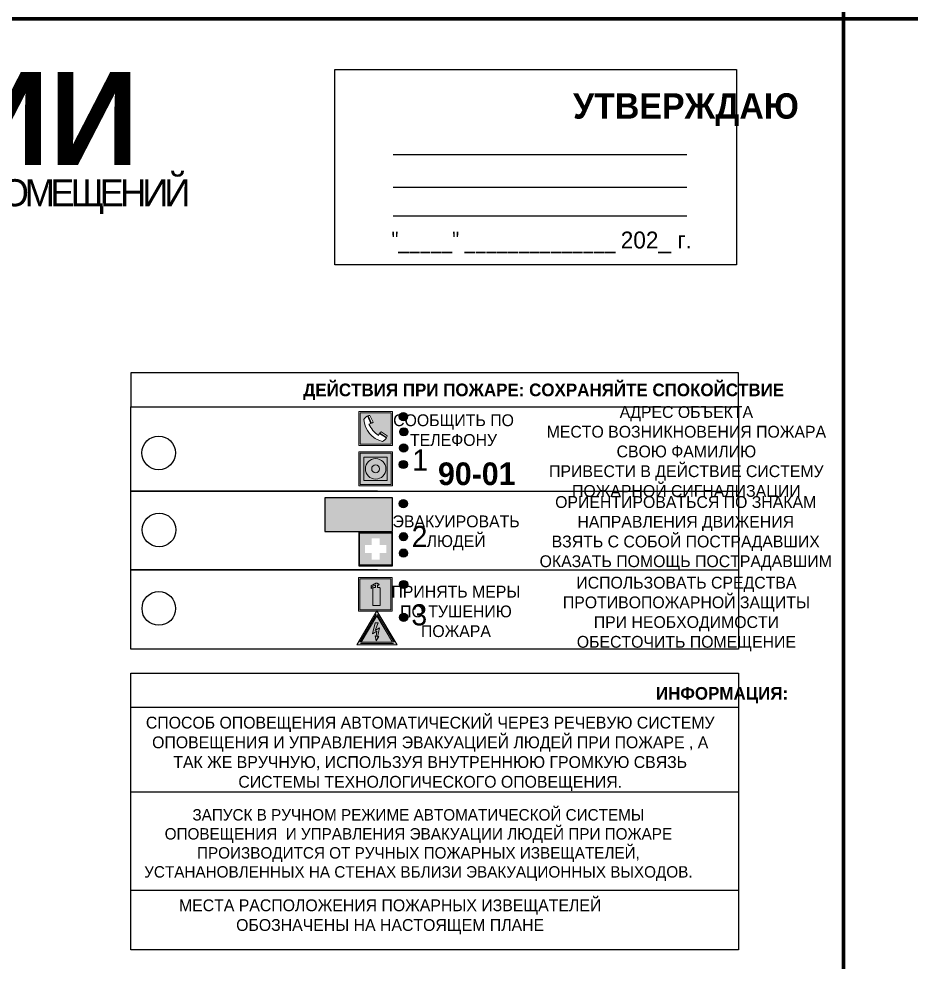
# Model space of a CAD drawing. Header units: millimetres. Extents: x 13810 to 67229, y 12374 to 21950.
# Drawn here: x 38326.4 to 38537.5, y 18863.2 to 19086.4 of the extents above; entities that cross this region are included whole.
import ezdxf

# ---------------------------------------------------------------- set-up
doc = ezdxf.new("R2010")
doc.units = ezdxf.units.MM
doc.styles.add('обычный', font='arial.ttf')

# ---------------------------------------------------------------- blocks, each defined once
blk = doc.blocks.new('A$C3E6D3DDE')
at = {"lineweight": 5}
h = blk.add_hatch(color=40, dxfattribs=at)
h.paths.add_polyline_path([(24.1, 1.45), (16.46, -11.35), (31.74, -11.35)])
h.paths.add_polyline_path([(24.09, -0.46), (30.03, -10.41), (18.14, -10.41)], flags=16)
h.paths.add_polyline_path([(24.54, -3.08), (23.41, -6.02), (25.13, -5.01), (24.33, -8.5), (24.82, -8.27), (23.79, -9.86), (23.4, -8.04), (23.8, -8.43), (24.04, -6.29), (22.39, -7.25), (23.44, -3.08)], flags=0)
h = blk.add_hatch(color=256, dxfattribs=at)
h.paths.add_polyline_path([(24.37, 0.03, 0.567511), (23.82, 0.03), (17.59, -10.4, 0.582454), (17.86, -10.88), (30.32, -10.88, 0.582149), (30.6, -10.4)])
h.paths.add_polyline_path([(24.09, -0.46), (18.14, -10.41), (30.03, -10.41)], flags=16)
h.paths.add_polyline_path([(24.54, -3.08), (23.41, -6.02), (25.13, -5.01), (24.33, -8.5), (24.82, -8.27), (23.79, -9.86), (23.4, -8.04), (23.8, -8.43), (24.04, -6.29), (22.39, -7.25), (23.44, -3.08)], flags=0)
h = blk.add_hatch(color=40, dxfattribs=at)
h.paths.add_polyline_path([(24.09, -0.46), (18.14, -10.41), (30.03, -10.41)])
h.paths.add_polyline_path([(24.82, -8.27), (23.79, -9.86), (23.4, -8.04), (23.8, -8.43), (24.04, -6.29), (22.39, -7.25), (23.44, -3.08), (24.54, -3.08), (23.41, -6.02), (25.13, -5.01), (24.33, -8.5)], flags=16)
at = {"color": 40, "lineweight": 5}
for p, q in [((16.46, -11.35), (24.1, 1.45)), ((24.1, 1.45), (31.74, -11.35))]:
    blk.add_line(p, q, dxfattribs=at)
at = {"lineweight": 5}
for p, q in [((17.59, -10.4), (23.82, 0.03)), ((24.37, 0.03), (30.6, -10.4)), ((18.14, -10.41), (24.09, -0.46)), ((23.44, -3.08), (22.39, -7.25)), ((23.41, -6.02), (24.54, -3.08)), ((24.54, -3.08), (23.44, -3.08)), ((24.09, -0.46), (30.03, -10.41)), ((22.39, -7.25), (24.04, -6.29)), ((25.13, -5.01), (23.41, -6.02)), ((24.04, -6.29), (23.8, -8.43)), ((24.33, -8.5), (25.13, -5.01)), ((18.14, -10.41), (30.03, -10.41)), ((23.8, -8.43), (23.4, -8.04)), ((23.4, -8.04), (23.79, -9.86)), ((23.79, -9.86), (24.82, -8.27)), ((24.82, -8.27), (24.33, -8.5)), ((17.86, -10.88), (30.32, -10.88))]:
    blk.add_line(p, q, dxfattribs=at)
at = {"color": 50, "lineweight": 5}
blk.add_line((31.74, -11.35), (16.46, -11.35), dxfattribs=at)
blk = doc.blocks.new('A$C456E1F9C')
at = {"lineweight": 5}
h = blk.add_hatch(color=242, dxfattribs=at)
h.paths.add_polyline_path([(0.51, -1.47), (0.51, -13.26), (12.29, -13.26), (12.29, -1.47)])
h.paths.add_polyline_path([(5.42, -4.95, -0.254479), (4.78, -5.4), (3.52, -2.53, -0.209735), (4.23, -2.4)], flags=16)
h.paths.add_polyline_path([(8.53, -8.6), (10.87, -10.17), (10.54, -10.76), (8.03, -9.13, -0.192251)], flags=16)
h.paths.add_polyline_path([(4.61, -5.49, 0.005518), (3.87, -5.72, 0.128647), (7.49, -10.01, 0.00809), (7.83, -9.33), (10.47, -10.97, -0.16736), (8.99, -12.25, -0.327862), (1.95, -3.95, -0.166952), (3.36, -2.62)], flags=16)
at = {"color": 242, "lineweight": 5}
for p, q in [((0, -13.77), (0, -0.97)), ((12.8, -0.97), (0, -0.97)), ((4.61, -5.49), (3.36, -2.62)), ((3.52, -2.53), (4.78, -5.4)), ((4.23, -2.4), (5.42, -4.95)), ((12.8, -13.77), (12.8, -0.97)), ((7.83, -9.33), (10.47, -10.97)), ((8.03, -9.13), (10.54, -10.76)), ((10.81, -10.12), (8.53, -8.6)), ((10.54, -10.76), (10.8, -10.3)), ((10.8, -10.3), (10.81, -10.12)), ((0, -13.77), (12.8, -13.77))]:
    blk.add_line(p, q, dxfattribs=at)
blk.add_lwpolyline([(0.51, -1.47), (12.29, -1.47), (12.29, -13.26), (0.51, -13.26)], close=True, dxfattribs=at)
for centre, radius, start, end in [((4.59, -5.34), 2.99, 114.2845, 152.1974), ((4.02, -3.27), 0.891, 76.3284, 123.7092), ((11.12, -3.31), 9.19, 183.9915, 256.6009), ((14.98, -39.1), 35.17, 107.1487, 108.4135), ((13.86, -0.94), 11.08, 205.5536, 234.8762), ((4.68, -4.59), 0.824, 276.9621, 334.0723), ((-13.31, 0.8), 23.44, 332.5487, 334.4027), ((8.94, -9.5), 0.989, 114.4092, 157.9388), ((7.87, -9.46), 3, 291.9291, 329.9329)]:
    blk.add_arc(centre, radius, start, end, dxfattribs=at)
blk = doc.blocks.new('A$C54414219')
at = {"true_color": 0xffffff}
h = blk.add_hatch(color=7, dxfattribs=at)
h.paths.add_polyline_path([(2.39, -9.45), (2.39, -18.3), (11.23, -18.3), (11.23, -9.45)], flags=0)
h.paths.add_polyline_path([(10.71, -13.87, -1), (2.92, -13.87, -1)], flags=0)
h.paths.add_polyline_path([(8.3, -13.87, -1), (5.33, -13.87, -1)], flags=0)
h.paths.add_polyline_path([(0.41, -7.47), (0.41, -20.27), (13.21, -20.27), (13.21, -7.47)])
h.paths.add_polyline_path([(0.92, -19.77), (12.71, -19.77), (12.71, -7.98), (0.92, -7.98)], flags=16)
h.paths.add_polyline_path([(11.23, -9.45), (11.23, -18.3), (2.39, -18.3), (2.39, -9.45)], flags=0)
at = {"lineweight": 5}
h = blk.add_hatch(color=242, dxfattribs=at)
h.paths.add_polyline_path([(12.71, -7.98), (0.92, -7.98), (0.92, -19.77), (12.71, -19.77)])
h.paths.add_polyline_path([(11.23, -18.3), (2.39, -18.3), (2.39, -9.45), (11.23, -9.45)], flags=16)
h.paths.add_polyline_path([(10.71, -13.87, -1), (2.92, -13.87, -1)], flags=0)
h.paths.add_polyline_path([(8.3, -13.87, -1), (5.33, -13.87, -1)], flags=0)
at = {"true_color": 0xffffff}
h = blk.add_hatch(color=7, dxfattribs=at)
h.paths.add_polyline_path([(2.39, -9.45), (2.39, -18.3), (11.23, -18.3), (11.23, -9.45)])
h.paths.add_polyline_path([(10.71, -13.87, -1), (2.92, -13.87, -1)], flags=16)
h.paths.add_polyline_path([(8.3, -13.87, -1), (5.33, -13.87, -1)], flags=0)
at = {"lineweight": 5}
h = blk.add_hatch(color=242, dxfattribs=at)
h.paths.add_polyline_path([(2.92, -13.87, 1), (10.71, -13.87, 1)])
h.paths.add_polyline_path([(8.3, -13.87, -1), (5.33, -13.87, -1)], flags=16)
at = {"color": 242, "lineweight": 5}
for p, q in [((0.41, -20.27), (0.41, -7.47)), ((0.41, -7.47), (13.21, -7.47)), ((0.41, -7.47), (13.21, -7.47)), ((13.21, -20.27), (13.21, -7.47)), ((0.41, -20.27), (13.21, -20.27))]:
    blk.add_line(p, q, dxfattribs=at)
for points in [[(0.92, -7.98), (12.71, -7.98), (12.71, -19.77), (0.92, -19.77)], [(2.39, -9.45), (11.23, -9.45), (11.23, -18.3), (2.39, -18.3)]]:
    blk.add_lwpolyline(points, close=True, dxfattribs=at)
for radius in [3.89, 1.49]:
    blk.add_circle((6.81, -13.87), radius, dxfattribs=at)
blk = doc.blocks.new('A$C32E8229D')
at = {"true_color": 0xffffff}
blk.add_hatch(color=7, dxfattribs=at).paths.add_polyline_path([(0, 0), (0, -8), (16, -8), (16, 0)])
h = blk.add_hatch(color=126)
h.paths.add_polyline_path([(0.2, -0.2), (15.8, -0.2), (15.8, -7.8), (0.2, -7.8)])
h.paths.add_polyline_path([(13.49, -2.05), (12.08, -2.05), (11.37, -2.63, 0.162397), (11.29, -2.84), (11.29, -3.63), (10.35, -3.63), (10.35, -4.05), (11.68, -4.05), (11.68, -3.48), (12.26, -4.28), (11.29, -5.1), (11.29, -6.78), (11.85, -6.78), (11.85, -5.44), (12.8, -4.64), (12.8, -5.94), (14.46, -5.94), (14.46, -5.39), (13.45, -5.39), (13.45, -3.97), (12.46, -2.59), (13.15, -2.59), (13.69, -3.34), (14.18, -3)], flags=16)
h.paths.add_polyline_path([(10.74, -1.82, 1), (11.8, -1.82, 1)], flags=16)
h.paths.add_polyline_path([(9.39, -3.59), (5.99, -3.59), (6.56, -3.03), (5.91, -3.03), (5.1, -3.83), (5.91, -4.64), (6.56, -4.64), (5.99, -4.09), (9.39, -4.09)], flags=16)
h.paths.add_polyline_path([(4.29, -1.08), (1.72, -1.08), (1.72, -6.6), (4.29, -6.6)], flags=16)
at = {"color": 126}
blk.add_lwpolyline([(16, -8), (0, -8), (0, 0), (16, 0)], close=True, dxfattribs=at)
blk = doc.blocks.new('A$C18900ED3')
h = blk.add_hatch(color=126)
h.paths.add_polyline_path([(-0.18, -0.18), (-7.02, -0.18), (-7.02, -7.02), (-0.18, -7.02)])
h.paths.add_polyline_path([(-5.89, -4.46), (-5.89, -2.77), (-4.46, -2.77), (-4.46, -1.31), (-2.77, -1.31), (-2.77, -2.77), (-1.33, -2.77), (-1.33, -4.46), (-2.77, -4.46), (-2.77, -5.89), (-4.46, -5.89), (-4.46, -4.46)], flags=16)
at = {"color": 126}
for p, q in [((-7.2, 0), (-7.2, -7.2)), ((0, 0), (-7.2, 0)), ((0, -7.2), (0, 0)), ((-7.02, -7.02), (-7.02, -0.18)), ((-7.02, -0.18), (-0.18, -0.18)), ((-0.18, -0.18), (-0.18, -7.02)), ((-7.2, -7.2), (0, -7.2)), ((-0.18, -7.02), (-7.02, -7.02))]:
    blk.add_line(p, q, dxfattribs=at)
blk = doc.blocks.new('A$C3AD82952')
at = {"true_color": 0xf5f5ff}
h = blk.add_hatch(color=7, dxfattribs=at)
h.dxf.hatch_style = 1
h.paths.add_polyline_path([(8.21, 8.73, 0.414214), (7.89, 9.05), (7.22, 9.05), (7.22, 9.92), (7.59, 9.92, 1), (7.57, 10.36), (7.22, 10.36), (7.22, 10.6), (6.43, 10.6), (6.43, 10.36), (6.01, 10.36), (4.74, 9.59), (4.74, 8.69), (4.98, 8.73), (4.98, 9.26), (6.12, 9.91), (6.43, 9.91), (6.43, 9.05), (5.76, 9.05, 0.414214), (5.44, 8.73), (5.44, 2.2), (8.21, 2.2)], flags=0)
h.paths.add_polyline_path([(12.8, 12.8), (0, 12.8), (0, 0), (12.8, 0)])
h.paths.add_polyline_path([(0.51, 12.29), (12.29, 12.29), (12.29, 0.51), (0.51, 0.51)], flags=16)
h.paths.add_polyline_path([(4.74, 9.59), (6.01, 10.36), (6.43, 10.36), (6.43, 10.6), (7.22, 10.6), (7.22, 10.36), (7.59, 10.36, -0.94586), (7.59, 9.92), (7.22, 9.92), (7.22, 9.05), (7.89, 9.05, -0.414214), (8.21, 8.73), (8.21, 2.2), (5.44, 2.2), (5.44, 8.73, -0.414214), (5.76, 9.05), (6.43, 9.05), (6.43, 9.91), (6.12, 9.91), (4.98, 9.26), (4.98, 8.73), (4.74, 8.69)], flags=0)
h = blk.add_hatch(color=242)
h.dxf.hatch_style = 1
h.paths.add_polyline_path([(12.29, 12.29), (0.51, 12.29), (0.51, 0.51), (12.29, 0.51)])
h.paths.add_polyline_path([(4.74, 8.69), (4.74, 9.59), (6.01, 10.36), (6.43, 10.36), (6.43, 10.6), (7.22, 10.6), (7.22, 10.36), (7.59, 10.36, -0.94586), (7.59, 9.92), (7.22, 9.92), (7.22, 9.05), (7.89, 9.05, -0.414214), (8.21, 8.73), (8.21, 2.2), (5.44, 2.2), (5.44, 8.73, -0.414214), (5.76, 9.05), (6.43, 9.05), (6.43, 9.91), (6.12, 9.91), (4.98, 9.26), (4.98, 8.73)], flags=16)
h = blk.add_hatch(color=7, dxfattribs=at)
h.dxf.hatch_style = 1
h.paths.add_polyline_path([(8.21, 8.73, 0.414214), (7.89, 9.05), (7.22, 9.05), (7.22, 9.92), (7.59, 9.92, 1), (7.57, 10.36), (7.22, 10.36), (7.22, 10.6), (6.43, 10.6), (6.43, 10.36), (6.01, 10.36), (4.74, 9.59), (4.74, 8.69), (4.98, 8.73), (4.98, 9.26), (6.12, 9.91), (6.43, 9.91), (6.43, 9.05), (5.76, 9.05, 0.414214), (5.44, 8.73), (5.44, 2.2), (8.21, 2.2)])
at = {"color": 242, "lineweight": 5}
for p, q in [((0, 0), (0, 12.8)), ((0, 12.8), (12.8, 12.8)), ((12.8, 0), (12.8, 12.8)), ((6.01, 10.36), (4.74, 9.59)), ((4.74, 9.59), (4.74, 8.69)), ((4.74, 8.69), (4.98, 8.73)), ((4.98, 9.26), (6.12, 9.91)), ((4.98, 8.73), (4.98, 9.26)), ((5.44, 2.2), (5.44, 8.73)), ((5.76, 9.05), (6.43, 9.05)), ((6.01, 10.36), (6.43, 10.36)), ((6.12, 9.91), (6.43, 9.91)), ((7.22, 10.6), (6.43, 10.6)), ((6.43, 10.6), (6.43, 10.36)), ((6.43, 9.91), (6.43, 9.05)), ((7.22, 10.36), (7.22, 10.6)), ((7.59, 10.36), (7.22, 10.36)), ((7.22, 9.05), (7.22, 9.92)), ((7.59, 9.92), (7.22, 9.92)), ((7.89, 9.05), (7.22, 9.05)), ((8.21, 2.2), (8.21, 8.73)), ((0, 0), (12.8, 0)), ((5.44, 2.2), (8.21, 2.2))]:
    blk.add_line(p, q, dxfattribs=at)
blk.add_lwpolyline([(0.51, 12.29), (12.29, 12.29), (12.29, 0.51), (0.51, 0.51)], close=True, dxfattribs=at)
for centre, radius, start, end in [((5.76, 8.73), 0.32, 90, 180), ((7.58, 10.14), 0.223, 273.1875, 86.8125), ((7.89, 8.73), 0.32, 0, 90)]:
    blk.add_arc(centre, radius, start, end, dxfattribs=at)

msp = doc.modelspace()

# ---------------------------------------------------------------- hatches: boundary and pattern name
at = {"lineweight": 0}
h = msp.add_hatch(color=256, dxfattribs=at)
h.dxf.hatch_style = 1
h.paths.add_polyline_path([(38416.39, 18992.27, 1), (38418.32, 18992.27, 1)])
h = msp.add_hatch(color=256, dxfattribs=at)
h.dxf.hatch_style = 1
h.paths.add_polyline_path([(38416.5, 18988.69, 1), (38418.43, 18988.69, 1)])
h = msp.add_hatch(color=256, dxfattribs=at)
h.dxf.hatch_style = 1
h.paths.add_polyline_path([(38416.46, 18984.88, 1), (38418.39, 18984.88, 1)])
h = msp.add_hatch(color=256, dxfattribs=at)
h.dxf.hatch_style = 1
h.paths.add_polyline_path([(38416.38, 18980.95, 1), (38418.31, 18980.95, 1)])
h = msp.add_hatch(color=256, dxfattribs=at)
h.dxf.hatch_style = 1
h.paths.add_polyline_path([(38416.39, 18971.68, 1), (38418.32, 18971.68, 1)])
h = msp.add_hatch(color=256, dxfattribs=at)
h.dxf.hatch_style = 1
h.paths.add_polyline_path([(38416.43, 18963.9, 1), (38418.36, 18963.9, 1)])
h = msp.add_hatch(color=256, dxfattribs=at)
h.dxf.hatch_style = 1
h.paths.add_polyline_path([(38416.42, 18960, 1), (38418.35, 18960, 1)])
h = msp.add_hatch(color=256, dxfattribs=at)
h.dxf.hatch_style = 1
h.paths.add_polyline_path([(38416.48, 18952.58, 1), (38418.41, 18952.58, 1)])
h = msp.add_hatch(color=256, dxfattribs=at)
h.dxf.hatch_style = 1
h.paths.add_polyline_path([(38416.48, 18944.81, 1), (38418.42, 18944.81, 1)])

# ---------------------------------------------------------------- linework, layer by layer
at = {"color": 2, "lineweight": 100}
for points in [[(37921.46, 19481.41), (38521.46, 19481.41), (38521.46, 19086.41), (37921.46, 19086.41)], [(38521.46, 19481.41), (39121.46, 19481.41), (39121.46, 19086.41), (38521.46, 19086.41)], [(37921.46, 19086.41), (38521.46, 19086.41), (38521.46, 18691.41), (37921.46, 18691.41)], [(38521.46, 19086.41), (39121.46, 19086.41), (39121.46, 18691.41), (38521.46, 18691.41)]]:
    msp.add_lwpolyline(points, close=True, dxfattribs=at)
for points in [[(38401.17, 19074.39), (38496.18, 19074.39), (38496.18, 19028.18), (38401.17, 19028.18)], [(38352.85, 18994.63), (38496.61, 18994.63), (38496.61, 19002.68), (38352.85, 19002.68)], [(38352.85, 18994.63), (38496.61, 18994.63), (38496.61, 18937.23), (38352.85, 18937.23)]]:
    msp.add_lwpolyline(points, close=True)
for points in [[(38414.92, 19054.34), (38484.45, 19054.34)], [(38414.92, 19046.58), (38484.45, 19046.58)], [(38414.92, 19039.79), (38484.45, 19039.79)], [(38411.26, 18974.63), (38352.85, 18974.63), (38496.61, 18974.63)], [(38411.26, 18956.06), (38352.85, 18956.06), (38496.61, 18956.06)]]:
    msp.add_lwpolyline(points)
at = {"color": 0}
msp.add_lwpolyline([(38352.85, 18931.57), (38496.61, 18931.57), (38496.61, 18866.12), (38352.85, 18866.12)], close=True, dxfattribs=at)
for points in [[(38352.85, 18923.52), (38496.61, 18923.52)], [(38352.85, 18903.52), (38496.61, 18903.52)], [(38352.85, 18880.27), (38496.61, 18880.27)]]:
    msp.add_lwpolyline(points, dxfattribs=at)
for centre, radius in [((38417.36, 18992.27), 0.966), ((38417.46, 18988.69), 0.966), ((38359.47, 18983.71), 3.98), ((38417.42, 18984.88), 0.966), ((38417.34, 18980.95), 0.966), ((38417.35, 18971.68), 0.966), ((38359.57, 18965.48), 3.98), ((38417.39, 18963.9), 0.966), ((38417.39, 18960), 0.966), ((38417.44, 18952.58), 0.966), ((38359.51, 18946.9), 3.98), ((38417.45, 18944.81), 0.966)]:
    msp.add_circle(centre, radius)

# ---------------------------------------------------------------- block references
for name, p, xscale, yscale, zscale in [('A$C456E1F9C', (38406.8, 18994.09), 0.625, 0.625, 0.625), ('A$C54414219', (38406.54, 18988.6), 0.625, 0.625, 0.625), ('A$C18900ED3', (38414.8, 18964.96), 1.111111111007631, 1.111111111007631, 1.111111111007631), ('A$C3AD82952', (38406.75, 18946.22), 0.625, 0.625, 0.625), ('A$C3E6D3DDE', (38396.04, 18945.42), 0.625, 0.625, 0.625)]:
    msp.add_blockref(name, p, dxfattribs=dict(xscale=xscale, yscale=yscale, zscale=zscale))
at = {"xscale": -1}
msp.add_blockref('A$C32E8229D', (38414.8, 18973.11), dxfattribs=at)

# ---------------------------------------------------------------- texts
at = {"lineweight": 0, "style": 'обычный'}
for s, insert, char_height, width, attachment_point in [('{\\fProxima Nova Rg|b1|i0|c204|p2;ПЛАН ЭВАКУАЦИИ}', (38077.59, 19073.82), 22, 493.8901, 1), ('\\pi-18,l18,t18;{\\fProxima Nova Rg|b1|i0|c204|p2;УТВЕРЖДАЮ\\H1.1997x; }', (38484.21, 19064.92), 6, 126.6484, 5), ('{\\fArial Narrow|b0|i0|c204|p34;"_____" ______________ \\fProxima Nova Rg|b0|i0|c204|p2;202_ г. }', (38450.08, 19033.5), 4, 78.6503, 5), ('{\\fProxima Nova Rg|b1|i0|c204|p2;ДЕЙСТВИЯ ПРИ ПОЖАРЕ: СОХРАНЯЙТЕ СПОКОЙСТВИЕ\\H1.6644x; }', (38450.56, 18998.18), 3, 175.1736, 5), ('\\pi-8.4,l8.4,t8.4;{\\fProxima Nova Rg|b0|i0|c204|p2;АДРЕС ОБЪЕКТА\\PМЕСТО ВОЗНИКНОВЕНИЯ ПОЖАРА \\PСВОЮ ФАМИЛИЮ\\PПРИВЕСТИ В ДЕЙСТВИЕ СИСТЕМУ \\PПОЖАРНОЙ СИГНАЛИЗАЦИИ}', (38484.31, 18983.64), 2.8, 126.6484, 5), ('{\\fProxima Nova Rg|b0|i0|c204|p2;СООБЩИТЬ ПО \\PТЕЛЕФОНУ}', (38429.23, 18989.08), 2.8, 126.6484, 5), ('{\\fProxima Nova Rg|b0|i0|c204|p2;1\\H1.1667x; }', (38421.33, 18982.02), 5, 126.6484, 5), ('{\\fProxima Nova Rg|b1|i0|c204|p2;\\H1.0714x;90-01\\fProxima Nova Rg|b0|i0|c204|p2;\\H0.93331x; \\H1.3449x; }', (38434.72, 18978.73), 5, 126.6484, 5), ('\\pi-8.4,l8.4,t8.4;{\\fProxima Nova Rg|b0|i0|c204|p2;ОРИЕНТИРОВАТЬСЯ ПО ЗНАКАМ \\PНАПРАВЛЕНИЯ ДВИЖЕНИЯ\\PВЗЯТЬ С СОБОЙ ПОСТРАДАВШИХ\\PОКАЗАТЬ ПОМОЩЬ ПОСТРАДАВШИМ}', (38484.16, 18964.67), 2.8, 126.6484, 5), ('{\\fProxima Nova Rg|b0|i0|c204|p2;ЭВАКУИРОВАТЬ \\PЛЮДЕЙ}', (38429.84, 18964.76), 2.8, 126.6484, 5), ('{\\fProxima Nova Rg|b0|i0|c204|p2;2\\H1.1967x; }', (38421.18, 18963.93), 5, 126.6484, 5), ('\\pi-8.4,l8.4,t8.4;{\\fProxima Nova Rg|b0|i0|c204|p2;ИСПОЛЬЗОВАТЬ СРЕДСТВА \\PПРОТИВОПОЖАРНОЙ ЗАЩИТЫ \\PПРИ НЕОБХОДИМОСТИ \\PОБЕСТОЧИТЬ ПОМЕЩЕНИЕ}', (38484.32, 18945.6), 2.8, 126.6484, 5), ('{\\fProxima Nova Rg|b0|i0|c204|p2;ПРИНЯТЬ МЕРЫ \\PПО ТУШЕНИЮ \\PПОЖАРА}', (38429.8, 18946.18), 2.8, 126.6484, 5), ('{\\fProxima Nova Rg|b0|i0|c204|p2;3\\H1.1967x; }', (38421.12, 18945.36), 5, 126.6484, 5), ('{\\fProxima Nova Rg|b1|i0|c204|p2;ИНФОРМАЦИЯ:\\H1.1997x; }', (38492.75, 18926.38), 3, 175.1736, 5), ('{\\fProxima Nova Rg|b0|i0|c204|p2;СПОСОБ ОПОВЕЩЕНИЯ АВТОМАТИЧЕСКИЙ ЧЕРЕЗ РЕЧЕВУЮ СИСТЕМУ ОПОВЕЩЕНИЯ И УПРАВЛЕНИЯ ЭВАКУАЦИЕЙ ЛЮДЕЙ ПРИ ПОЖАРЕ , А ТАК ЖЕ ВРУЧНУЮ, ИСПОЛЬЗУЯ ВНУТРЕННЮЮ ГРОМКУЮ СВЯЗЬ СИСТЕМЫ ТЕХНОЛОГИЧЕСКОГО ОПОВЕЩЕНИЯ.}', (38423.71, 18912.48), 2.8, 137.0334, 5), ('{\\fProxima Nova Rg|b0|i0|c204|p2;\\P\\pt8.1;ЗАПУСК В РУЧНОМ РЕЖИМЕ АВТОМАТИЧЕСКОЙ СИСТЕМЫ ОПОВЕЩЕНИЯ  И УПРАВЛЕНИЯ ЭВАКУАЦИИ ЛЮДЕЙ ПРИ ПОЖАРЕ ПРОИЗВОДИТСЯ ОТ РУЧНЫХ ПОЖАРНЫХ ИЗВЕЩАТЕЛЕЙ, УСТАНАНОВЛЕННЫХ НА СТЕНАХ ВБЛИЗИ ЭВАКУАЦИОННЫХ ВЫХОДОВ. }', (38420.92, 18893.18), 2.7, 131.4512, 5), ('\\pt8.4;{\\fProxima Nova Rg|b0|i0|c204|p2;\\PМЕСТА РАСПОЛОЖЕНИЯ ПОЖАРНЫХ ИЗВЕЩАТЕЛЕЙ ОБОЗНАЧЕНЫ НА НАСТОЯЩЕМ ПЛАНЕ}', (38414.23, 18876.26), 2.8, 118.5618, 5)]:
    msp.add_mtext(s, dxfattribs=dict(at, insert=insert, char_height=char_height, width=width, attachment_point=attachment_point))
at = {"color": 0, "lineweight": 0, "insert": (38228.6, 19043.08), "char_height": 8, "width": 449.2158, "attachment_point": 5, "style": 'обычный'}
msp.add_mtext('{\\fArial Black|b1|i0|c204|p34;\\H2x;\\T0.85;  \\fArial Narrow|b0|i0|c204|p34;\\H0.8x;\\W0.9;\\P\\fProxima Nova Rg|b0|i0|c204|p2;\\H0.5x;\\W1;\\C256;ПРИ ПОЖАРЕ  ИЛИ ДРУГИХ ЧРЕЗВЫЧАЙНЫХ СИТУАЦИЯХ  ИЗ ПОМЕЩЕНИЙ \\fProxima Nova Rg|b1|i0|c204|p2;\\H1.25x;\\PЦМТО: СКЛАД №16\\PВОРОТА №1}', dxfattribs=at)

doc.saveas('drawing.dxf')
